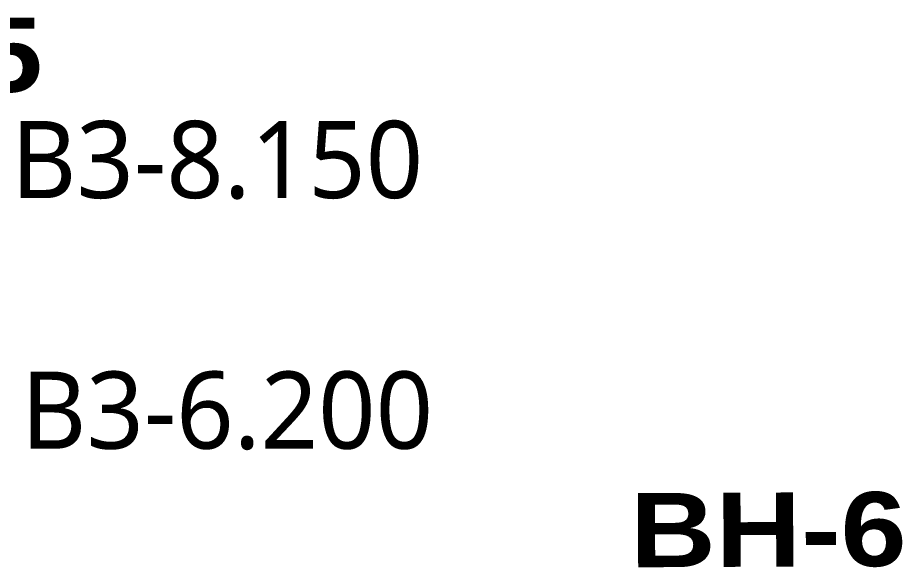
# Model space of a CAD drawing. Header units: millimetres. Extents: x -383953 to 676589, y -101685 to 196247.
# Drawn here: x 164218 to 192876, y 10139 to 27935 of the extents above; entities that cross this region are included whole.
import ezdxf
from ezdxf.enums import TextEntityAlignment as Align

# ---------------------------------------------------------------- set-up
doc = ezdxf.new("R2010")
doc.units = ezdxf.units.MM
doc.layers.get('0').update_dxf_attribs({"lineweight": 20})
doc.layers.add('C-TEXT', color=7, linetype='Continuous')
doc.layers.add('새 블$0$_A-DIM', color=7, linetype='Continuous')
doc.styles.add('JY-T', font='malgun.ttf')
doc.styles.add('새 블$0$arial black', font='')
doc.styles.get('새 블$0$arial black').set_extended_font_data('Arial Black')

# ---------------------------------------------------------------- blocks, each defined once
blk = doc.blocks.new('mbhk')
at = {"layer": '새 블$0$_A-DIM', "color": 3, "style": '새 블$0$arial black'}
for s, p in [('BH-5', (160.946, -63.585)), ('BH-6', (188.934, -78.941))]:
    blk.add_text(s, height=2.4, rotation=0.2665, dxfattribs=at).set_placement(p, align=Align.MIDDLE_CENTER)

msp = doc.modelspace()

# ---------------------------------------------------------------- block references
at = {"xscale": 1000, "yscale": 1000, "zscale": 1000}
msp.add_blockref('mbhk', (-400, 90300), dxfattribs=at)

# ---------------------------------------------------------------- texts
at = {"layer": 'C-TEXT', "style": 'JY-T'}
for s, p in [('B3-8.150', (170678.8, 23343.4)), ('B3-6.200', (171001.6, 15228.8))]:
    msp.add_text(s, height=2500, dxfattribs=at).set_placement(p, align=Align.MIDDLE_CENTER)

doc.saveas('drawing.dxf')
